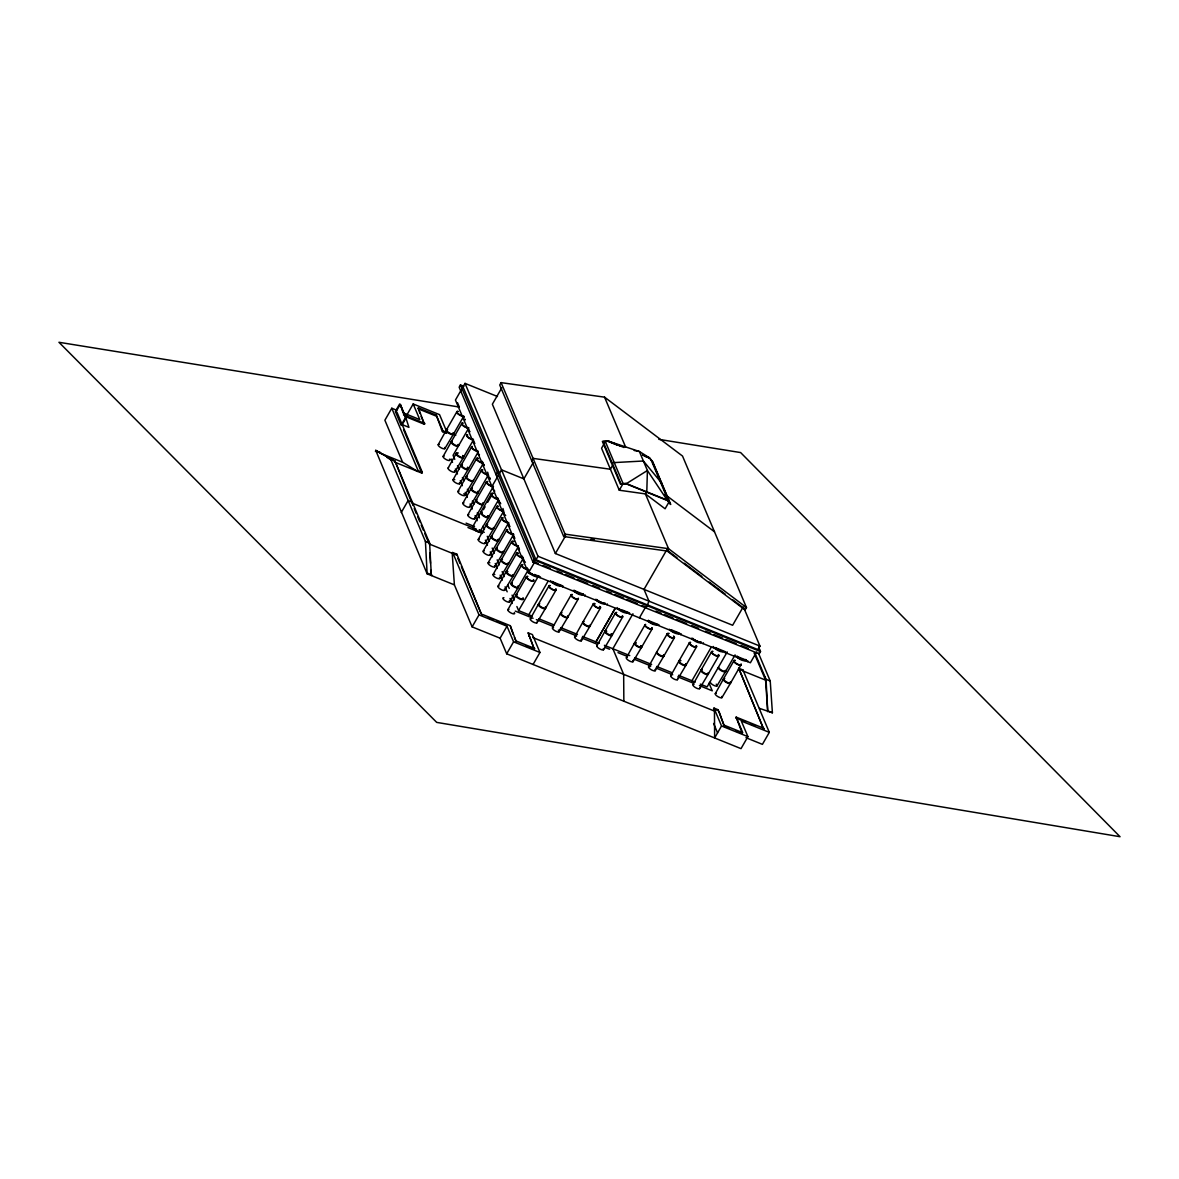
<?xml version="1.0" encoding="UTF-8"?>
<svg xmlns="http://www.w3.org/2000/svg" width="1179" height="1179" viewBox="0 0 1179 1179"><rect width="100%" height="100%" fill="white"/><g stroke="black" fill="none" stroke-linecap="round" stroke-linejoin="round"><path stroke-width="1.5" d="M745.953 737.7L762.415 744.362L769.312 732.365L741.326 721.047L747.913 736.639L741.016 748.636L506.69 653.8L500.102 638.193L472.116 626.874L454.387 584.872L427.137 573.834L375.733 450.349L395.068 461.298L429.628 543.18L431.337 575.544L430.983 570.282M379.933 452.058L379.564 452.898L402.614 462.227L417.646 471.423L418.118 470.627L391.782 408.243L384.885 420.225L402.614 462.227M396.925 412.164L422.318 472.322L421.861 473.118L394.611 462.094L394.98 461.24M438.279 444.557L446.31 430.099M443.216 456.258L451.262 441.801M448.153 467.96L456.199 453.502M453.104 479.676L461.136 465.204M458.041 491.378L466.073 476.906M462.979 503.079L471.025 488.607M467.916 514.781L475.962 500.323M472.867 526.482L480.899 512.025M478.306 539.378L486.337 524.906M483.243 551.079L491.275 536.607M488.18 562.781L496.226 548.323M493.117 574.482L501.163 560.025M498.069 586.184L506.1 571.727M507.943 609.602L515.989 595.13M530.358 618.739L538.39 604.282M552.553 627.729L560.585 613.257M574.748 636.704L582.78 622.247M596.942 645.694L604.974 631.222M626.447 657.631L634.479 643.159M648.642 666.607L656.674 652.149M670.836 675.596L678.868 661.124M693.031 684.572L701.063 670.114M715.358 693.547L723.405 679.075M399.622 404.029L395.348 411.471L401.125 425.177L405.414 417.734L400.256 404.279L406.033 417.985L401.759 425.427L401.258 424.234L408.936 427.358L405.532 416.791M395.967 411.722L399.401 405.768M406.283 415.966L413.181 403.97L439.546 414.64L446.178 430.32M419.857 413.372L418.339 407.89L436.274 415.155L442.906 430.851L445.706 431.986M394.611 462.094L395.068 461.298L375.733 450.349M396.011 463.509L410.248 499.159M404.706 416.29L424.455 424.293L418.339 407.89M446.649 433.341L442.449 431.647L436.274 415.155M463.819 386.299L460.444 384.943L459.147 387.213L533.055 562.309L759.202 653.829L760.514 651.56L758.613 647.065M461.696 389.158L455.448 400.035L528.428 572.935L750.389 662.76L756.638 651.884M465.027 383.381L538.007 556.267L535.988 559.774L463.008 386.889L465.027 383.381L497.464 396.512M441.462 429.333L441.933 428.537M442.449 431.647L442.906 430.851M445.721 431.131L446.134 430.247M446.605 429.598L456.862 411.766M401.243 512.526L408.14 500.53L412.355 502.239L412.827 505.246L413.284 504.45M410.955 500.81L411.412 500.014M453.547 433.96L463.804 416.128M451.542 441.3L461.8 423.467M464.865 420.137L465.322 419.341M467.665 429.908L453.06 455.33L454.77 459.368M501.104 382.63L499.734 385.002L563.695 536.519L667.167 551.05L745.113 609.941L746.484 607.568L682.523 456.052L604.562 397.161L501.104 382.63L565.065 534.146L563.695 536.519M501.738 387.92L492.365 404.22L555.383 553.526L732.631 625.268L742.858 607.48L732.601 599.743M463.421 457.364L472.823 441.02M461.416 464.703L471.674 446.87M468.372 469.08L477.775 452.721M428.699 540.955L428.242 541.75L424.735 533.453M466.368 476.419L476.625 458.572M454.387 584.872L452.22 553.305L452.677 552.494L456.892 554.204L456.435 555L429.171 543.976L429.628 543.18L425.427 541.47L390.853 459.589M473.31 480.781L482.712 464.423M471.305 488.121L481.563 470.274M487.649 472.204L488.976 477.244M478.247 492.483L487.649 476.124M476.242 499.822L486.5 481.99M489.565 478.659L490.022 477.863M496.094 474.769L497.405 472.484L499.498 473.339L501.517 469.832L523.874 478.88L533.247 462.581M491.938 486.485L498.186 475.609M483.184 504.185L493.441 486.352A4.126 1.341 29.9 0 1 488.018 484.466A4.126 1.341 29.9 0 1 487.517 481.828M481.179 511.524L491.437 493.692M483.39 509.741L485.1 506.764M487.664 502.298L491.938 494.871M488.637 517.065L498.039 500.721M486.632 524.419L496.89 506.572M499.94 503.256L500.412 502.446M502.961 508.503L504.288 513.543M531.714 460.768L533.085 458.38L610.413 469.242L612.712 465.248M493.574 528.781L502.976 512.423M491.569 536.121L501.827 518.274M498.511 540.483L508.768 522.636M496.506 547.822L506.764 529.975M503.448 552.185L513.705 534.352M501.443 559.524L511.701 541.692M472.116 626.874L479.013 614.878L452.677 552.494M508.4 563.886L517.802 547.542M506.395 571.226L516.653 553.393M481.828 615.158L456.892 554.204M513.337 575.588L522.739 559.244M511.332 582.927L521.59 565.095M518.274 587.289L528.531 569.457M533.055 562.309L534.367 560.04L460.444 384.943M528.428 572.935L534.677 562.059L538.096 563.444M516.269 594.643L526.527 576.796M530.049 572.67L529.592 573.48L527.205 567.821M604.606 442.936L601.555 448.256L619.27 490.228L645.399 493.898L665.103 508.783L668.92 502.121L651.206 460.149M500.102 638.193L506.999 626.211L479.013 614.878M532.112 616.057L518.598 610.589L538.685 575.647M482.285 614.362L510.271 625.695L513.101 634.287M539.953 577.681L540.424 576.87M555.383 553.526L565.611 535.752M528.826 614.731L547.999 581.38M506.69 653.8L513.587 641.803L506.999 626.211M510.271 625.695L516.402 642.083L514.427 637.412M538.685 603.781L548.942 585.948M551.787 582.455L552.244 581.66L562.958 585.992L562.501 586.803M528.177 632.872L534.352 649.349L528.177 632.872L532.392 634.567L539.953 652.473L533.055 664.47M528.693 635.967L529.15 635.172M545.626 608.143L555.884 590.311M533.335 636.793L532.879 637.588L714.459 711.084L714.636 737.951L721.533 725.969L713.973 708.063L714.489 711.173L714.916 710.289M619.27 490.228L623.101 483.582L605.372 441.609M560.88 612.771L571.137 594.923A4.126 1.341 29.9 0 0 574.453 598.549A4.126 1.341 29.9 0 0 578.152 598.549M573.981 591.445L574.438 590.635M567.821 617.133L578.078 599.286M584.696 595.778L585.152 594.982M583.074 621.746L593.332 603.913M596.176 600.42L596.648 599.625M590.016 626.108L600.273 608.276M606.89 604.768L607.362 603.957M605.269 630.736L615.526 612.888M618.371 609.41L618.842 608.6M612.21 635.098L622.468 617.251M629.085 613.743L629.557 612.947L621.893 609.852M676.952 557.696L666.695 549.945L644.014 589.397L648.981 601.187L646.121 608.069M632.946 613.787L612.859 648.73L623.662 674.329L623.853 701.21M639.416 617.84L645.665 606.964L642.246 605.593M634.759 642.673L645.016 624.826M647.875 621.348L648.332 620.552L659.046 624.885M641.715 647.035L651.972 629.188M656.968 651.648L667.226 633.816M663.91 656.01L674.167 638.178M680.784 634.67L681.241 633.86M679.163 660.638L689.42 642.791M692.265 639.313L692.721 638.517M686.104 665L696.362 647.168M702.979 643.646L703.436 642.85M691.955 680.74L711.143 647.389M701.358 669.613L711.615 651.781M714.459 648.303L714.931 647.492M708.299 673.975L718.556 656.143M725.173 652.635L725.645 651.825L716.449 648.111M727.207 651.943L707.12 686.885L700.297 684.115M725.689 671.234L735.092 654.89M723.685 678.573L733.942 660.741M737.008 657.425L737.464 656.615M738.761 668.287L763.697 729.241L738.761 668.287L742.976 669.996L769.312 732.365M730.626 682.95L740.884 665.103M713.973 708.063L718.188 709.773L717.731 710.569L713.516 708.859M747.368 661.611L747.84 660.815M742.976 669.996L742.519 670.792L765.569 680.106L767.735 711.689L766.026 679.31L755.282 653.873M719.161 712.072L724.348 726.249L729.241 728.224M757.95 649.614L759.969 646.107L743.507 607.111M724.348 726.249L718.188 709.773M742.298 733.515L736.168 717.112L764.169 728.445M764.626 677.896L765.083 677.1M754.118 653.004L765.569 680.106L766.026 679.31L770.226 681.02L772.407 712.779L759.497 708.358M444.807 448.668L453.267 434.462M454.696 472.072L463.141 457.865M459.633 483.773L468.078 469.566M464.57 495.475L473.03 481.268M469.522 507.191L477.967 492.984M474.459 518.893L482.904 504.686M479.897 531.773L488.342 517.566M484.834 543.475L493.279 529.268M489.771 555.176L498.231 540.984M494.723 566.893L503.168 552.686M499.66 578.594L508.105 564.387M504.597 590.296L513.042 576.089M509.534 601.997L517.994 587.79M536.887 622.851L545.332 608.644M559.082 631.826L567.541 617.619M581.276 640.816L589.736 626.609M603.486 649.791L611.93 635.584M632.976 661.743L641.42 647.536M655.17 670.718L663.615 656.511M677.365 679.708L685.824 665.501M699.56 688.683L708.019 674.476M716.95 685.942L725.409 671.735M721.902 697.644L730.346 683.437M427.137 573.834L425.427 541.47M626.108 483.817L647.404 470.509L639.386 451.498L608.055 441.049L602.366 441.359L620.419 484.127L626.108 483.817L667.461 500.559L670.718 504.494L652.665 461.726L649.408 457.791L639.386 451.498L634.155 450.481M611.385 462.743L643.395 461.004L661.699 483.11M623.101 483.582L625.946 483.419L667.299 500.161M626.476 483.582L620.994 483.891L603.117 441.536L608.6 441.241L620.449 446.03M565.065 534.146L668.522 548.677L746.484 607.568M590.885 539.304L594.496 539.805M458.867 406.976L58.95 342.278L436.702 722.388L1120.05 836.722L740.633 452.574L658.825 439.34M642.467 454.932L649.231 457.673L652.37 461.461L670.247 503.816L667.108 500.029M608.055 441.049L623.956 447.489M643.041 455.212L649.408 457.791M608.231 441.447L617.767 445.308M644.81 456.258L649.585 458.189M460.915 386.034L463.008 386.889M417.867 408.686L435.817 415.951M391.782 408.243L396.719 410.248M403.306 412.901L419.768 419.577L413.181 403.97M452.441 433.843L455.801 435.213M403.513 414.831L424.912 423.497M375.364 451.203L378.164 452.338M418.118 470.627L422.318 472.322M466.073 523.122L474.194 526.409M411.898 503.035L476.419 529.15M479.558 530.417L484.26 532.318M467.96 527.558L482.55 533.468M538.007 556.267L759.969 646.107M533.895 558.934L760.042 650.454M534.367 560.04L760.514 651.56M543.224 565.507L550.048 568.278M556.871 571.034L562 573.112M565.419 574.497L573.952 577.946M577.371 579.331L587.614 583.472M592.728 585.55L599.566 588.321M606.389 591.077L611.518 593.155M614.922 594.54L623.47 597.989M626.874 599.374L637.132 603.515M655.907 611.12L661.036 613.183M664.44 614.568L672.988 618.032M676.392 619.402L686.635 623.558M691.764 625.622L698.587 628.392M705.425 631.163L710.539 633.226M713.958 634.611L722.491 638.06M725.91 639.445L736.153 643.601M741.282 645.665L748.105 648.435M534.5 574.468L538.936 576.266M575.971 591.254L583.634 594.363M672.059 630.146L679.723 633.241M738.953 657.219L746.351 660.211M738.305 669.082L741.119 670.217M427.609 573.23L431.809 574.939M768.207 711.07L772.407 712.779M538.803 618.754L553.924 624.885M560.644 627.596L577.459 634.405M582.5 636.439L599.33 643.262M604.4 645.311L629.763 655.583M634.818 657.617L651.619 664.425M656.659 666.459L671.794 672.59M678.514 675.302L695.242 682.081M515.326 611.105L533.055 618.268M536.371 619.623L553.187 626.417M559.907 629.144L576.708 635.938M581.748 637.986L596.883 644.102M604.827 647.315L609.587 649.246M618.002 652.65L627.537 656.511M634.066 659.164L650.882 665.958M655.922 668.007L672.723 674.801M677.778 676.849L692.898 682.965M699.427 685.603L712.263 690.806L709.051 683.186M488.415 617.825L493.353 619.83M496.639 621.156L504.877 624.487M735.711 717.908L745.6 721.916M750.537 723.906L755.474 725.91M516.859 641.288L534.809 648.553M724.805 725.453L742.755 732.719L736.168 717.112M526.188 646.048L534.352 649.349M735.77 730.877L740.663 732.852M513.587 641.803L539.953 652.473M721.533 725.969L747.913 736.639M387.095 457.496L391.605 460.252M664.971 494.399L714.503 531.817M684.277 563.223L701.844 576.502M709.168 582.028L725.277 594.201M667.461 500.559L647.404 470.509L646.785 492.188L645.399 493.898L668.522 548.677L667.167 551.05L666.695 549.945M758.48 653.181L770.226 681.02M604.562 397.161L625.577 446.944M713.604 723.449L717.569 732.866M534.677 562.059L535.148 563.164M457.54 402.791L459.324 407.02M468.019 427.609L469.802 431.853M472.956 439.31L474.739 443.555M482.24 461.313L484.024 465.543M497.567 497.612L499.351 501.841M508.046 522.43L509.829 526.659M512.983 534.131L514.766 538.361M522.268 556.12L524.051 560.364M457.467 465.764L458.882 469.124M462.419 477.524L463.848 480.885M467.385 489.27L468.8 492.63M472.352 501.031L473.766 504.391M477.318 512.791L479.44 517.832M482.992 526.232L484.407 529.592M487.251 536.312L489.373 541.353M492.203 548.073L494.34 553.113M497.17 559.833L499.306 564.874M502.136 571.594L504.258 576.634M507.81 585.035L509.225 588.395M512.069 595.115L514.191 600.155M516.888 606.537L518.598 610.589M451.115 459.014L452.53 462.345M455.345 469.021L457.452 474.017M460.267 480.678L462.374 485.689M465.189 492.35L467.311 497.361M470.126 504.022L472.234 509.019M475.049 515.695L477.156 520.691M485.365 540.144L487.472 545.14M490.287 551.801L492.409 556.812M495.224 563.474L497.332 568.47M500.147 575.146L502.254 580.142M505.069 586.818L507.176 591.814M509.991 598.475L512.113 603.486M421.168 416.496L424.455 424.293M403.527 429.672L421.861 473.118M457.835 558.345L459.957 563.356M461.372 566.701L481.12 613.493M414.227 508.576L416.334 513.543M417.734 516.859L419.827 521.84M421.227 525.156L423.335 530.137M400.624 405.163L403.056 412.709M429.775 552.745L430.497 563.267M499.38 501.252A5.821 1.886 29.9 0 1 498.923 500.5M484.908 542.782A3.891 1.253 29.9 0 1 480.546 542.281A3.891 1.253 29.9 0 1 479.249 539.216M493.323 527.499A4.126 1.341 29.9 0 1 492.056 528.84A4.126 1.341 29.9 0 1 487.207 526.085A4.126 1.341 29.9 0 1 487.634 524.257M493.456 528.958A4.126 1.341 29.9 0 1 488.283 527.706A4.126 1.341 29.9 0 1 487.354 524.743M502.991 510.787A4.126 1.341 29.9 0 1 497.847 508.134A4.126 1.341 29.9 0 1 498.069 506.1M502.814 511.096A4.126 1.341 29.9 0 1 497.671 508.444A4.126 1.341 29.9 0 1 497.892 506.41M500.751 503.713A5.821 1.886 29.9 0 1 499.719 502.843M498.953 502.003A5.821 1.886 29.9 0 1 498.363 500.633M489.86 554.484A3.891 1.253 29.9 0 1 485.483 553.983A3.891 1.253 29.9 0 1 484.201 550.932M498.26 539.201A4.126 1.341 29.9 0 1 494.885 539.731A4.126 1.341 29.9 0 1 491.967 535.959M497.98 539.702A4.126 1.341 29.9 0 1 496.713 541.043A4.126 1.341 29.9 0 1 491.864 538.287A4.126 1.341 29.9 0 1 492.291 536.46M507.928 522.489A4.126 1.341 29.9 0 1 502.785 519.851A4.126 1.341 29.9 0 1 503.006 517.817M507.751 522.798A4.126 1.341 29.9 0 1 502.608 520.145A4.126 1.341 29.9 0 1 502.829 518.126M505.688 515.415A5.821 1.886 29.9 0 1 504.656 514.545M503.89 513.705A5.821 1.886 29.9 0 1 503.315 512.334M494.487 565.684A3.891 1.253 29.9 0 1 493.028 566.893A3.891 1.253 29.9 0 1 488.415 563.989A3.891 1.253 29.9 0 1 489.86 562.781M503.536 551.433A4.126 1.341 29.9 0 1 499.351 551.183A4.126 1.341 29.9 0 1 496.904 547.66M502.917 551.404A4.126 1.341 29.9 0 1 501.65 552.745A4.126 1.341 29.9 0 1 496.801 549.989A4.126 1.341 29.9 0 1 497.229 548.161M513.484 534.205A4.126 1.341 29.9 0 1 508.458 532.171A4.126 1.341 29.9 0 1 507.338 529.518M513.307 534.5A4.126 1.341 29.9 0 1 507.898 532.171A4.126 1.341 29.9 0 1 507.781 529.828M509.593 526.261A5.821 1.886 29.9 0 1 508.488 523.609M479.146 530.019A3.891 1.253 29.9 0 1 477.377 531.478A3.891 1.253 29.9 0 1 473.354 527.661M488.386 515.798A4.126 1.341 29.9 0 1 485.483 516.564A4.126 1.341 29.9 0 1 481.68 512.703M487.546 515.695A4.126 1.341 29.9 0 1 487.561 517.743A4.126 1.341 29.9 0 1 482.653 515.488A4.126 1.341 29.9 0 1 481.798 513.042M498.054 499.085A4.126 1.341 29.9 0 1 493.633 497.052A4.126 1.341 29.9 0 1 492.115 494.561M497.877 499.395A4.126 1.341 29.9 0 1 493.073 497.052A4.126 1.341 29.9 0 1 492.336 494.708M494.782 491.142A5.821 1.886 29.9 0 1 493.544 489.55M499.424 577.386A3.891 1.253 29.9 0 1 497.98 578.594A3.891 1.253 29.9 0 1 493.353 575.691A3.891 1.253 29.9 0 1 494.812 574.482M508.473 563.149A4.126 1.341 29.9 0 1 503.831 562.604A4.126 1.341 29.9 0 1 502.46 559.362M507.854 563.105A4.126 1.341 29.9 0 1 504.479 563.636A4.126 1.341 29.9 0 1 501.561 559.863M518.421 545.906A4.126 1.341 29.9 0 1 512.673 543.254A4.126 1.341 29.9 0 1 513.676 541.382M518.244 546.216A4.126 1.341 29.9 0 1 512.497 543.563A4.126 1.341 29.9 0 1 513.499 541.692M514.545 537.963A5.821 1.886 29.9 0 1 513.764 537.123M513.307 536.371A5.821 1.886 29.9 0 1 513.425 535.31M509.313 600.804A3.891 1.253 29.9 0 1 508.12 602.071A3.891 1.253 29.9 0 1 503.551 599.463A3.891 1.253 29.9 0 1 503.949 597.738M518.023 586.022A4.126 1.341 29.9 0 1 516.756 587.363A4.126 1.341 29.9 0 1 511.922 584.607A4.126 1.341 29.9 0 1 512.334 582.78M517.743 586.508A4.126 1.341 29.9 0 1 516.476 587.864A4.126 1.341 29.9 0 1 511.627 585.093A4.126 1.341 29.9 0 1 512.054 583.266M527.691 569.31A4.126 1.341 29.9 0 1 522.548 566.657A4.126 1.341 29.9 0 1 522.769 564.623M527.514 569.619A4.126 1.341 29.9 0 1 522.371 566.966A4.126 1.341 29.9 0 1 522.592 564.933M525.451 562.236A5.821 1.886 29.9 0 1 523.078 559.155M514.25 612.505A3.891 1.253 29.9 0 1 513.057 613.773A3.891 1.253 29.9 0 1 508.503 611.164A3.891 1.253 29.9 0 1 508.901 609.44M522.975 597.724A4.126 1.341 29.9 0 1 521.707 599.065A4.126 1.341 29.9 0 1 516.859 596.309A4.126 1.341 29.9 0 1 517.286 594.481M523.004 598.755A4.126 1.341 29.9 0 1 518.362 598.225A4.126 1.341 29.9 0 1 516.991 594.968M533.409 579.582A4.126 1.341 29.9 0 1 532.142 580.923A4.126 1.341 29.9 0 1 527.293 578.167A4.126 1.341 29.9 0 1 527.72 576.325M533.556 580.422A4.126 1.341 29.9 0 1 528.914 579.891A4.126 1.341 29.9 0 1 527.544 576.634M538.479 575.838A5.821 1.886 29.9 0 1 530.83 573.186M528.56 570.724A5.821 1.886 29.9 0 1 528.443 570.105M538.287 576.148A5.821 1.886 29.9 0 1 531.611 574.777A5.821 1.886 29.9 0 1 528.811 570.194M534.735 575.558A3.891 1.253 29.9 0 1 532.996 574.866M532.112 574.35A3.891 1.253 29.9 0 1 531.302 573.79M519.143 548.073A5.821 1.886 29.9 0 1 518.686 547.307M504.376 589.087A3.891 1.253 29.9 0 1 503.182 590.355A3.891 1.253 29.9 0 1 498.614 587.761A3.891 1.253 29.9 0 1 499.012 586.037M513.41 574.851A4.126 1.341 29.9 0 1 508.768 574.32A4.126 1.341 29.9 0 1 507.397 571.063M512.806 574.807A4.126 1.341 29.9 0 1 511.259 576.089A4.126 1.341 29.9 0 1 506.351 573.009A4.126 1.341 29.9 0 1 507.898 571.727M522.754 557.608A4.126 1.341 29.9 0 1 517.61 554.955A4.126 1.341 29.9 0 1 517.832 552.922M523.196 557.918A4.126 1.341 29.9 0 1 517.434 555.265A4.126 1.341 29.9 0 1 518.436 553.393M519.482 549.665A5.821 1.886 29.9 0 1 518.126 547.454M626.919 612.152A5.821 1.886 29.9 0 1 619.815 609.278M603.25 648.597A3.891 1.253 29.9 0 1 600.067 649.098A3.891 1.253 29.9 0 1 597.326 645.547M611.96 633.816A4.126 1.341 29.9 0 1 610.693 635.172A4.126 1.341 29.9 0 1 605.859 632.401A4.126 1.341 29.9 0 1 606.271 630.573M611.135 633.712A4.126 1.341 29.9 0 1 610.678 635.717A4.126 1.341 29.9 0 1 605.387 632.696A4.126 1.341 29.9 0 1 606.772 631.222M622.733 616.204A4.126 1.341 29.9 0 1 618.076 615.674A4.126 1.341 29.9 0 1 616.705 612.432M622.217 615.983A4.126 1.341 29.9 0 1 618.842 616.514A4.126 1.341 29.9 0 1 615.924 612.726M624.457 611.798A3.891 1.253 29.9 0 1 622.895 611.37M621.996 610.958A3.891 1.253 29.9 0 1 620.301 609.897M619.623 609.307A3.891 1.253 29.9 0 1 619.108 608.747M627.051 612.682A5.821 1.886 29.9 0 1 621.922 611.636A5.821 1.886 29.9 0 1 617.133 607.568M604.724 603.162A5.821 1.886 29.9 0 1 603.854 603.162M602.764 602.941A5.821 1.886 29.9 0 1 596.603 599.433M581.055 639.607A3.891 1.253 29.9 0 1 579.862 640.875A3.891 1.253 29.9 0 1 575.293 638.281A3.891 1.253 29.9 0 1 575.691 636.557M590.089 625.371A4.126 1.341 29.9 0 1 585.447 624.826A4.126 1.341 29.9 0 1 584.077 621.584M589.485 625.327A4.126 1.341 29.9 0 1 586.096 625.857A4.126 1.341 29.9 0 1 583.192 622.085M600.199 606.684A4.126 1.341 29.9 0 1 598.932 608.04A4.126 1.341 29.9 0 1 594.098 605.269A4.126 1.341 29.9 0 1 594.511 603.442M599.477 606.404A4.126 1.341 29.9 0 1 599.02 608.393A4.126 1.341 29.9 0 1 593.73 605.387A4.126 1.341 29.9 0 1 595.115 603.913M600.686 602.381A3.891 1.253 29.9 0 1 598.107 600.907M605.078 603.265A5.821 1.886 29.9 0 1 601.069 603.265A5.821 1.886 29.9 0 1 595.395 599.345M583.089 593.965A5.821 1.886 29.9 0 1 575.426 591.313M558.345 630.072A3.891 1.253 29.9 0 1 558.139 631.988A3.891 1.253 29.9 0 1 553.29 629.483A3.891 1.253 29.9 0 1 553.496 627.567M567.571 615.851A4.126 1.341 29.9 0 1 566.303 617.192A4.126 1.341 29.9 0 1 561.455 614.436A4.126 1.341 29.9 0 1 561.882 612.608M567.703 617.31A4.126 1.341 29.9 0 1 562.53 616.057A4.126 1.341 29.9 0 1 561.602 613.095M578.329 598.239A4.126 1.341 29.9 0 1 573.687 597.709A4.126 1.341 29.9 0 1 572.316 594.467M571.535 594.761A4.126 1.341 29.9 0 1 572.139 594.761M580.643 593.833A3.891 1.253 29.9 0 1 579.331 593.685M578.491 593.391A3.891 1.253 29.9 0 1 576.723 592.492M575.912 591.917A3.891 1.253 29.9 0 1 575.234 591.342M574.718 590.782A3.891 1.253 29.9 0 1 574.409 590.281M582.647 594.717A5.821 1.886 29.9 0 1 578.211 593.995A5.821 1.886 29.9 0 1 573.2 590.355M559.465 585.197A5.821 1.886 29.9 0 1 554.454 583.178M553.231 582.338A5.821 1.886 29.9 0 1 552.199 581.453M536.961 622.144A3.891 1.253 29.9 0 1 532.599 621.642A3.891 1.253 29.9 0 1 531.302 618.592M545.376 606.861A4.126 1.341 29.9 0 1 544.108 608.217A4.126 1.341 29.9 0 1 539.26 605.446A4.126 1.341 29.9 0 1 539.687 603.619M545.42 607.892A4.126 1.341 29.9 0 1 540.778 607.362A4.126 1.341 29.9 0 1 539.407 604.12M555.81 588.719A4.126 1.341 29.9 0 1 554.543 590.075A4.126 1.341 29.9 0 1 549.694 587.304A4.126 1.341 29.9 0 1 550.121 585.477M555.957 589.559A4.126 1.341 29.9 0 1 551.315 589.028A4.126 1.341 29.9 0 1 549.945 585.786M557.136 584.71A3.891 1.253 29.9 0 1 555.412 584.003M554.528 583.502A3.891 1.253 29.9 0 1 552.524 581.807M560.688 585.3A5.821 1.886 29.9 0 1 557.313 585.536A5.821 1.886 29.9 0 1 551.772 582.22M551.006 581.38A5.821 1.886 29.9 0 1 550.534 580.628M716.213 684.174A3.891 1.253 29.9 0 1 714.43 685.647A3.891 1.253 29.9 0 1 710.421 681.83M725.778 670.497A4.126 1.341 29.9 0 1 722.535 670.733A4.126 1.341 29.9 0 1 718.586 667.181M725.159 670.453A4.126 1.341 29.9 0 1 722.727 671.426A4.126 1.341 29.9 0 1 718.291 667.682M745.894 659.768A5.821 1.886 29.9 0 1 740.78 658.722M739.454 657.97A5.821 1.886 29.9 0 1 738.246 657.13M721.666 696.45A3.891 1.253 29.9 0 1 720.472 697.717A3.891 1.253 29.9 0 1 715.918 695.109A3.891 1.253 29.9 0 1 716.316 693.385M730.39 681.668A4.126 1.341 29.9 0 1 729.123 683.009A4.126 1.341 29.9 0 1 724.274 680.254A4.126 1.341 29.9 0 1 724.702 678.426M730.42 682.7A4.126 1.341 29.9 0 1 725.778 682.155A4.126 1.341 29.9 0 1 724.407 678.912M741.149 664.057A4.126 1.341 29.9 0 1 736.507 663.526A4.126 1.341 29.9 0 1 735.136 660.269M740.972 664.366A4.126 1.341 29.9 0 1 736.33 663.821A4.126 1.341 29.9 0 1 734.959 660.579M745.585 659.474A5.821 1.886 29.9 0 1 742.328 660.343A5.821 1.886 29.9 0 1 736.005 656.172M743.448 659.65A3.891 1.253 29.9 0 1 742.873 659.65M741.311 659.208A3.891 1.253 29.9 0 1 738.039 657.16M737.523 656.6A3.891 1.253 29.9 0 1 737.214 656.099M656.408 624.089A5.821 1.886 29.9 0 1 648.288 620.346M632.74 660.535A3.891 1.253 29.9 0 1 629.557 661.036A3.891 1.253 29.9 0 1 626.815 657.484M641.464 645.753A4.126 1.341 29.9 0 1 640.197 647.109A4.126 1.341 29.9 0 1 635.348 644.338A4.126 1.341 29.9 0 1 635.776 642.511M640.639 645.65A4.126 1.341 29.9 0 1 640.168 647.654A4.126 1.341 29.9 0 1 634.877 644.633A4.126 1.341 29.9 0 1 636.262 643.159M651.899 627.611A4.126 1.341 29.9 0 1 648.509 628.142A4.126 1.341 29.9 0 1 645.606 624.369M651.722 627.921A4.126 1.341 29.9 0 1 648.332 628.451A4.126 1.341 29.9 0 1 645.429 624.678M653.962 623.735A3.891 1.253 29.9 0 1 652.385 623.308M651.501 622.895A3.891 1.253 29.9 0 1 649.806 621.834M649.113 621.245A3.891 1.253 29.9 0 1 648.612 620.685M656.777 624.177A5.821 1.886 29.9 0 1 653.402 624.428A5.821 1.886 29.9 0 1 647.861 621.097M678.603 633.079A5.821 1.886 29.9 0 1 671.514 630.205M654.949 669.51A3.891 1.253 29.9 0 1 653.49 670.718A3.891 1.253 29.9 0 1 648.863 667.815A3.891 1.253 29.9 0 1 650.322 666.607M663.659 654.743A4.126 1.341 29.9 0 1 660.284 655.273A4.126 1.341 29.9 0 1 657.366 651.486M663.379 655.229A4.126 1.341 29.9 0 1 659.989 655.775A4.126 1.341 29.9 0 1 657.071 651.987M673.548 635.997A4.126 1.341 29.9 0 1 673.091 638.001A4.126 1.341 29.9 0 1 667.8 634.98A4.126 1.341 29.9 0 1 669.186 633.506M673.916 636.896A4.126 1.341 29.9 0 1 672.649 638.252A4.126 1.341 29.9 0 1 667.8 635.481A4.126 1.341 29.9 0 1 668.228 633.654M677.114 632.578A3.891 1.253 29.9 0 1 675.42 632.578M673.695 631.87A3.891 1.253 29.9 0 1 671.308 630.234M678.736 633.609A5.821 1.886 29.9 0 1 674.285 632.872A5.821 1.886 29.9 0 1 669.289 629.247M700.812 642.054A5.821 1.886 29.9 0 1 694.932 640.02M693.709 639.18A5.821 1.886 29.9 0 1 692.677 638.311M677.439 679.001A3.891 1.253 29.9 0 1 673.504 678.765A3.891 1.253 29.9 0 1 671.205 675.449M685.854 663.718A4.126 1.341 29.9 0 1 684.321 665A4.126 1.341 29.9 0 1 679.399 661.92A4.126 1.341 29.9 0 1 680.946 660.638M685.574 664.219A4.126 1.341 29.9 0 1 684.306 665.56A4.126 1.341 29.9 0 1 679.458 662.804A4.126 1.341 29.9 0 1 679.885 660.977M696.288 645.576A4.126 1.341 29.9 0 1 695.02 646.917A4.126 1.341 29.9 0 1 690.172 644.161A4.126 1.341 29.9 0 1 690.599 642.334M696.111 645.886A4.126 1.341 29.9 0 1 694.844 647.227A4.126 1.341 29.9 0 1 689.995 644.471A4.126 1.341 29.9 0 1 690.422 642.643M701.166 642.157A5.821 1.886 29.9 0 1 697.157 642.157A5.821 1.886 29.9 0 1 691.483 638.222M697.614 641.553A3.891 1.253 29.9 0 1 695.89 640.86M695.006 640.359A3.891 1.253 29.9 0 1 694.195 639.799M693.517 639.21A3.891 1.253 29.9 0 1 693.001 638.65M722.137 651.044A5.821 1.886 29.9 0 1 715.904 648.17M699.648 687.991A3.891 1.253 29.9 0 1 695.271 687.475A3.891 1.253 29.9 0 1 693.989 684.424M708.048 672.708A4.126 1.341 29.9 0 1 706.781 674.049A4.126 1.341 29.9 0 1 701.947 671.293A4.126 1.341 29.9 0 1 702.36 669.466M708.093 673.74A4.126 1.341 29.9 0 1 703.45 673.194A4.126 1.341 29.9 0 1 702.08 669.952M718.483 654.551A4.126 1.341 29.9 0 1 717.215 655.907A4.126 1.341 29.9 0 1 712.381 653.137A4.126 1.341 29.9 0 1 712.794 651.309M718.306 654.861A4.126 1.341 29.9 0 1 717.038 656.217A4.126 1.341 29.9 0 1 712.204 653.446A4.126 1.341 29.9 0 1 712.617 651.619M721.121 650.69A3.891 1.253 29.9 0 1 715.196 647.639M723.14 651.574A5.821 1.886 29.9 0 1 714.445 648.052M713.678 647.212A5.821 1.886 29.9 0 1 713.221 646.46M474.533 518.185A3.891 1.253 29.9 0 1 470.156 517.684A3.891 1.253 29.9 0 1 468.874 514.633M482.948 502.902A4.126 1.341 29.9 0 1 479.558 503.448A4.126 1.341 29.9 0 1 476.64 499.66M482.653 503.404A4.126 1.341 29.9 0 1 481.386 504.745A4.126 1.341 29.9 0 1 476.552 501.989A4.126 1.341 29.9 0 1 476.964 500.161M492.616 486.205A4.126 1.341 29.9 0 1 487.472 483.552A4.126 1.341 29.9 0 1 487.693 481.518M490.361 479.131A5.821 1.886 29.9 0 1 489.329 478.261M488.563 477.421A5.821 1.886 29.9 0 1 488.224 475.609M469.596 506.484A3.891 1.253 29.9 0 1 465.219 505.983A3.891 1.253 29.9 0 1 463.936 502.932M477.996 491.201A4.126 1.341 29.9 0 1 476.729 492.557A4.126 1.341 29.9 0 1 471.895 489.786A4.126 1.341 29.9 0 1 472.307 487.959M478.04 492.232A4.126 1.341 29.9 0 1 473.398 491.702A4.126 1.341 29.9 0 1 472.027 488.46M487.679 474.489A4.126 1.341 29.9 0 1 482.535 471.851A4.126 1.341 29.9 0 1 482.742 469.817M487.502 474.798A4.126 1.341 29.9 0 1 482.358 472.145A4.126 1.341 29.9 0 1 482.565 470.126M484.053 464.953A5.821 1.886 29.9 0 1 483.596 464.202M483.626 465.705A5.821 1.886 29.9 0 1 483.272 463.907M463.833 493.721A3.891 1.253 29.9 0 1 463.627 495.637A3.891 1.253 29.9 0 1 458.778 493.131A3.891 1.253 29.9 0 1 458.985 491.216M473.383 480.03A4.126 1.341 29.9 0 1 468.741 479.499A4.126 1.341 29.9 0 1 467.37 476.257M473.103 480.531A4.126 1.341 29.9 0 1 468.461 480A4.126 1.341 29.9 0 1 467.09 476.743M482.727 462.787A4.126 1.341 29.9 0 1 477.583 460.134A4.126 1.341 29.9 0 1 477.804 458.115M482.55 463.096A4.126 1.341 29.9 0 1 477.112 460.149A4.126 1.341 29.9 0 1 478.409 458.572M479.455 454.843A5.821 1.886 29.9 0 1 478.217 453.252M476.876 530.299A3.891 1.253 29.9 0 1 472.912 527.426A3.891 1.253 29.9 0 1 474.547 526.482M479.47 529.887A3.891 1.253 29.9 0 1 479.396 530.594M488.135 515.886A4.126 1.341 29.9 0 1 487.723 516.048M481.975 513.396A4.126 1.341 29.9 0 1 481.592 511.362M487.929 515.636A4.126 1.341 29.9 0 1 487.443 516.549M481.695 513.897A4.126 1.341 29.9 0 1 481.916 511.863M492.409 495.254A4.126 1.341 29.9 0 1 493.411 493.382M492.232 495.563A4.126 1.341 29.9 0 1 492.454 493.529M493.5 489.123A5.821 1.886 29.9 0 1 493.161 487.31M459.397 482.579A3.891 1.253 29.9 0 1 457.953 483.773A3.891 1.253 29.9 0 1 453.325 480.87A3.891 1.253 29.9 0 1 454.785 479.676M467.577 467.193A4.126 1.341 29.9 0 1 467.356 469.227A4.126 1.341 29.9 0 1 462.212 466.589A4.126 1.341 29.9 0 1 462.433 464.555M467.297 467.695A4.126 1.341 29.9 0 1 467.076 469.728A4.126 1.341 29.9 0 1 461.932 467.076A4.126 1.341 29.9 0 1 462.153 465.042M477.79 451.085A4.126 1.341 29.9 0 1 472.985 448.742A4.126 1.341 29.9 0 1 472.263 446.399M478.217 451.395A4.126 1.341 29.9 0 1 473.192 449.361A4.126 1.341 29.9 0 1 472.086 446.708M474.518 443.142A5.821 1.886 29.9 0 1 473.398 440.504M463.833 417.381A5.821 1.886 29.9 0 1 463.715 416.776M449.523 459.162A3.891 1.253 29.9 0 1 448.329 460.429A3.891 1.253 29.9 0 1 443.776 457.835A3.891 1.253 29.9 0 1 444.174 456.111M458.248 444.38A4.126 1.341 29.9 0 1 454.858 444.925A4.126 1.341 29.9 0 1 451.94 441.138M457.953 444.881A4.126 1.341 29.9 0 1 456.686 446.237A4.126 1.341 29.9 0 1 451.837 443.466A4.126 1.341 29.9 0 1 452.264 441.639M468.52 427.682A4.126 1.341 29.9 0 1 463.111 425.339A4.126 1.341 29.9 0 1 462.979 422.996M468.741 427.83A4.126 1.341 29.9 0 1 463.318 425.958A4.126 1.341 29.9 0 1 462.802 423.305M464.629 419.739A5.821 1.886 29.9 0 1 464.084 416.865M444.586 447.46A3.891 1.253 29.9 0 1 443.392 448.727A3.891 1.253 29.9 0 1 438.824 446.134A3.891 1.253 29.9 0 1 439.222 444.409M453.296 432.678A4.126 1.341 29.9 0 1 452.029 434.034A4.126 1.341 29.9 0 1 447.18 431.263A4.126 1.341 29.9 0 1 447.607 429.436M453.016 433.179A4.126 1.341 29.9 0 1 451.749 434.535A4.126 1.341 29.9 0 1 446.9 431.765A4.126 1.341 29.9 0 1 447.327 429.937M462.964 415.981A4.126 1.341 29.9 0 1 457.82 413.328A4.126 1.341 29.9 0 1 458.041 411.294M462.787 416.275A4.126 1.341 29.9 0 1 457.644 413.637A4.126 1.341 29.9 0 1 457.865 411.604M458.926 407.197A5.821 1.886 29.9 0 1 458.454 406.431M454.46 470.863A3.891 1.253 29.9 0 1 451.277 471.364A3.891 1.253 29.9 0 1 448.536 467.812M462.64 455.492A4.126 1.341 29.9 0 1 462.168 457.496A4.126 1.341 29.9 0 1 456.892 454.475A4.126 1.341 29.9 0 1 458.277 453.001M462.89 456.582A4.126 1.341 29.9 0 1 459.515 457.128A4.126 1.341 29.9 0 1 456.597 453.34M473.457 439.384A4.126 1.341 29.9 0 1 468.431 437.35A4.126 1.341 29.9 0 1 467.311 434.697M473.28 439.693A4.126 1.341 29.9 0 1 467.871 437.35A4.126 1.341 29.9 0 1 467.754 435.007M469.566 431.44A5.821 1.886 29.9 0 1 468.461 428.788M615.07 608.511L595.94 641.892L615.129 608.541"/></g></svg>
